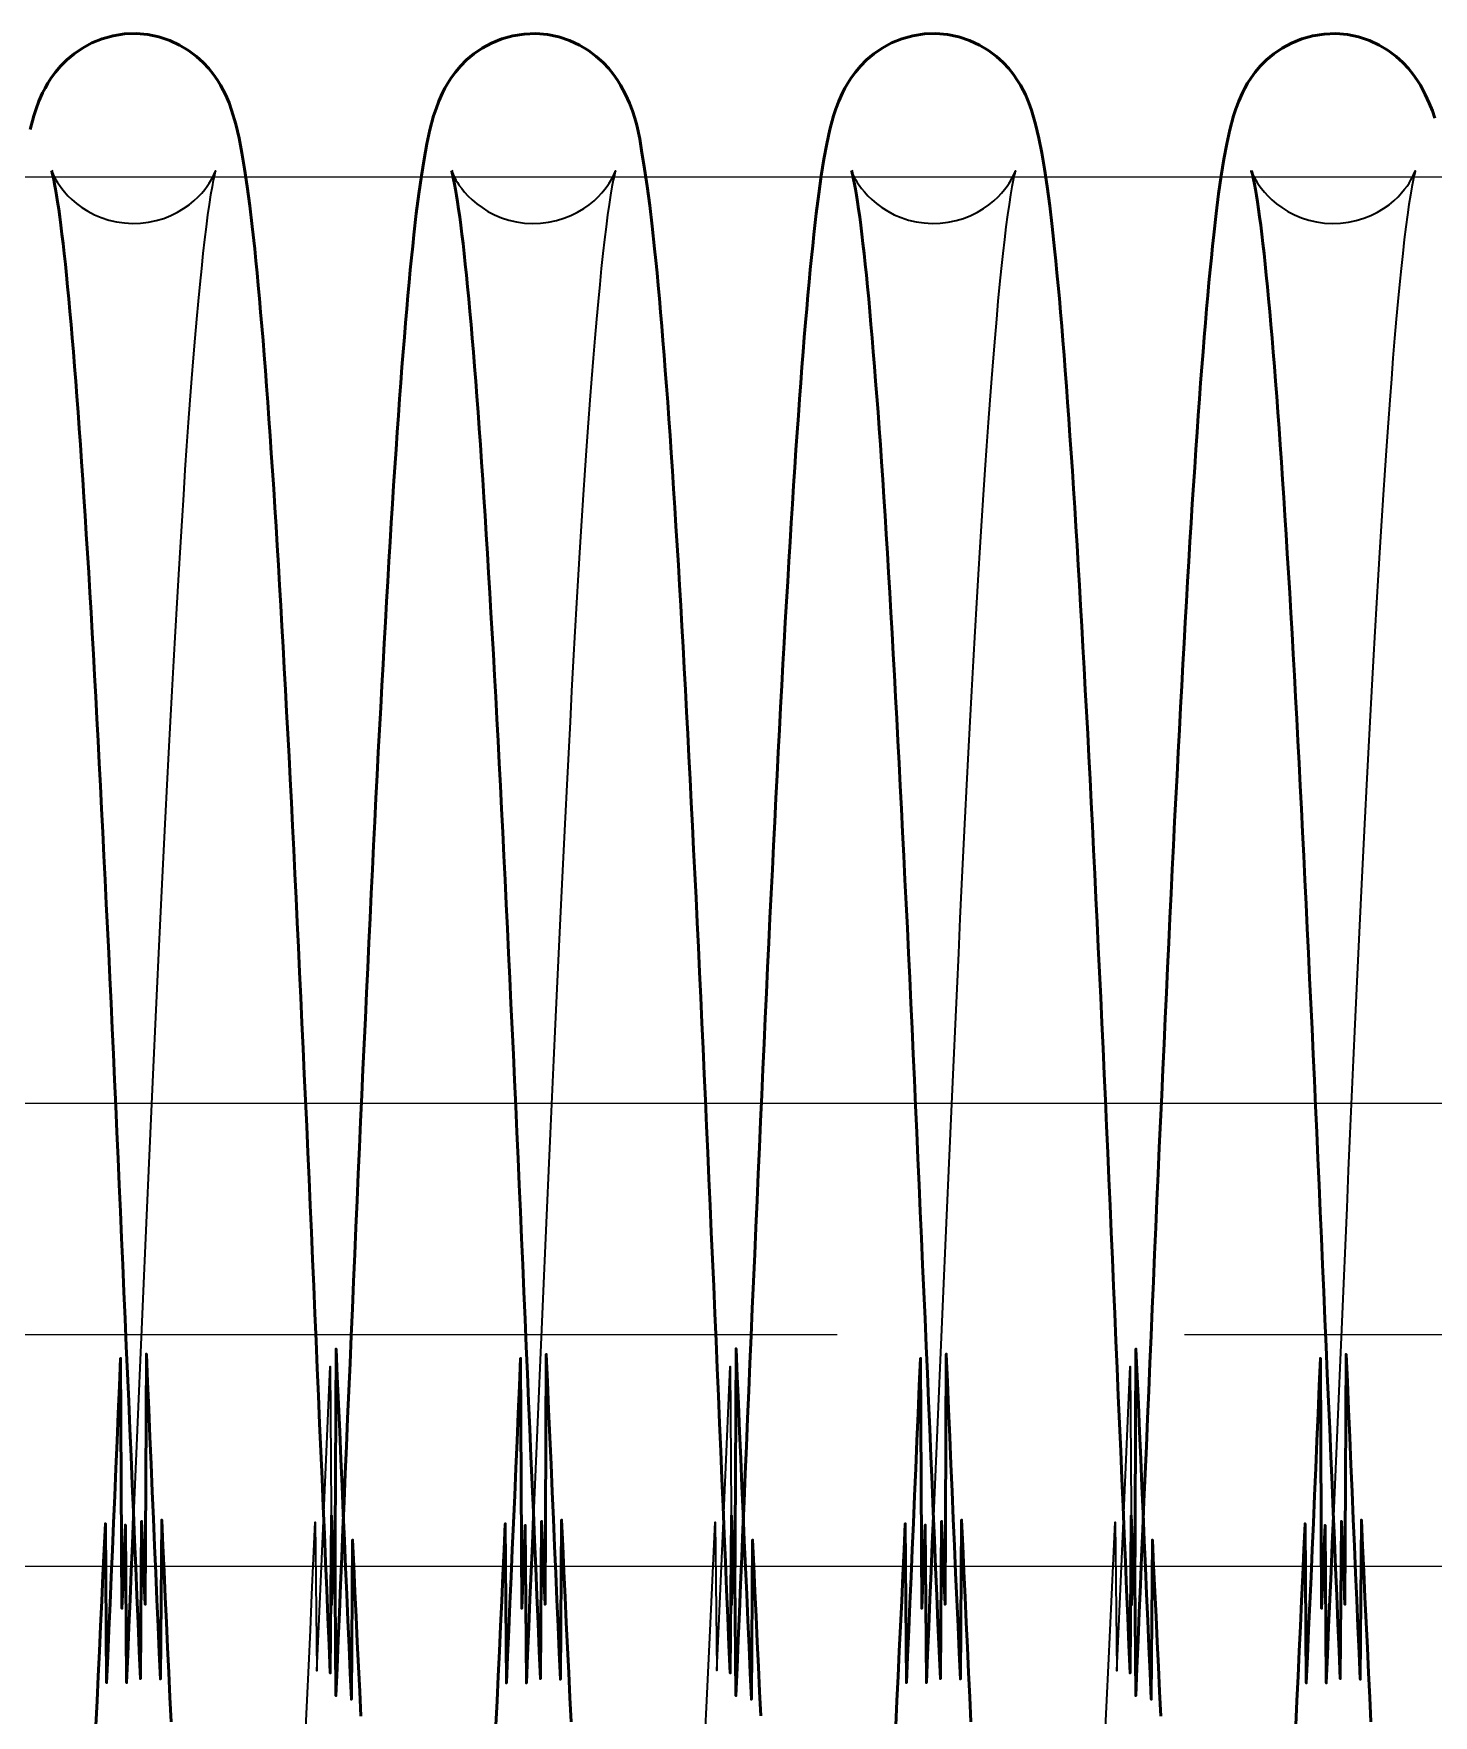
# Model space of a CAD drawing. Header units: millimetres. Extents: x 1448 to 104164, y -19509 to -89.
# Drawn here: x 81277.7 to 81338.2, y -3019.1 to -2946.5 of the extents above; entities that cross this region are included whole.
import ezdxf

# ---------------------------------------------------------------- set-up
doc = ezdxf.new("R2010")
doc.units = ezdxf.units.MM
doc.header["$LTSCALE"] = 60
doc.header["$MEASUREMENT"] = 0
doc.linetypes.add('CENTER', pattern=[2, 1.25, -0.25, 0.25, -0.25])
doc.layers.get('0').update_dxf_attribs({"linetype": 'CONTINUOUS'})
doc.layers.add('cen', color=14, linetype='CONTINUOUS')
doc.layers.add('가려진 것(ISO)', color=7, linetype='CONTINUOUS', lineweight=35)
doc.layers.add('가시적인 것(ISO)', color=7, linetype='CONTINUOUS', lineweight=50)

# ---------------------------------------------------------------- blocks, each defined once
blk = doc.blocks.new('토션스프링1')
at = {"layer": '가려진 것(ISO)', "flags": 128}
for points in [[(21462813.653, -50955408.884), (21462813.659, -50955408.9), (21462813.678, -50955408.952), (21462813.718, -50955409.045), (21462813.789, -50955409.189), (21462813.84, -50955409.282), (21462813.905, -50955409.391), (21462813.987, -50955409.514), (21462814.087, -50955409.652), (21462814.209, -50955409.803), (21462814.357, -50955409.966), (21462814.53, -50955410.136), (21462814.732, -50955410.308), (21462814.962, -50955410.477), (21462815.219, -50955410.638), (21462815.5, -50955410.785), (21462815.8, -50955410.912), (21462816.12, -50955411.016), (21462816.453, -50955411.094), (21462816.796, -50955411.144), (21462817.143, -50955411.164), (21462817.491, -50955411.153), (21462817.836, -50955411.111), (21462818.173, -50955411.041), (21462818.497, -50955410.945), (21462818.803, -50955410.824), (21462819.09, -50955410.682), (21462819.354, -50955410.525), (21462819.592, -50955410.357), (21462819.802, -50955410.186), (21462819.983, -50955410.015), (21462820.138, -50955409.85), (21462820.268, -50955409.693), (21462820.375, -50955409.551), (21462820.461, -50955409.424), (21462820.53, -50955409.312), (21462820.585, -50955409.214), (21462820.661, -50955409.063), (21462820.706, -50955408.962), (21462820.727, -50955408.905), (21462820.734, -50955408.885), (21462820.731, -50955408.895), (21462820.721, -50955408.931), (21462820.705, -50955408.992), (21462820.685, -50955409.075), (21462820.636, -50955409.298), (21462820.582, -50955409.585), (21462820.522, -50955409.934), (21462820.459, -50955410.339), (21462820.393, -50955410.797), (21462820.326, -50955411.304), (21462820.258, -50955411.858), (21462820.19, -50955412.458), (21462820.121, -50955413.103), (21462820.051, -50955413.793), (21462819.981, -50955414.525), (21462819.911, -50955415.3), (21462819.84, -50955416.115), (21462819.769, -50955416.97), (21462819.698, -50955417.864), (21462819.627, -50955418.794), (21462819.556, -50955419.76), (21462819.485, -50955420.765), (21462819.414, -50955421.807), (21462819.343, -50955422.886), (21462819.271, -50955424), (21462819.2, -50955425.148), (21462819.128, -50955426.329), (21462819.057, -50955427.541), (21462818.985, -50955428.783), (21462818.913, -50955430.054), (21462818.842, -50955431.352), (21462818.77, -50955432.676), (21462818.699, -50955434.027), (21462818.628, -50955435.405), (21462818.556, -50955436.812), (21462818.484, -50955438.244), (21462818.413, -50955439.701), (21462818.341, -50955441.181), (21462818.269, -50955442.682), (21462818.197, -50955444.203), (21462818.126, -50955445.743), (21462818.054, -50955447.299), (21462817.982, -50955448.871), (21462817.911, -50955450.456), (21462817.839, -50955452.054), (21462817.768, -50955453.666), (21462817.696, -50955455.294), (21462817.625, -50955456.936), (21462817.553, -50955458.59), (21462817.481, -50955460.254), (21462817.409, -50955461.927), (21462817.337, -50955463.607), (21462817.265, -50955465.293), (21462817.194, -50955466.981)], [(21462830.929, -50955408.884), (21462830.934, -50955408.9), (21462830.954, -50955408.952), (21462830.994, -50955409.046), (21462831.064, -50955409.194), (21462831.115, -50955409.288), (21462831.181, -50955409.397), (21462831.264, -50955409.52), (21462831.366, -50955409.657), (21462831.489, -50955409.808), (21462831.637, -50955409.971), (21462831.812, -50955410.141), (21462832.014, -50955410.313), (21462832.245, -50955410.482), (21462832.502, -50955410.642), (21462832.784, -50955410.789), (21462833.085, -50955410.916), (21462833.404, -50955411.019), (21462833.738, -50955411.096), (21462834.081, -50955411.145), (21462834.429, -50955411.164), (21462834.776, -50955411.152), (21462835.121, -50955411.11), (21462835.457, -50955411.039), (21462835.781, -50955410.942), (21462836.087, -50955410.821), (21462836.373, -50955410.678), (21462836.636, -50955410.52), (21462836.874, -50955410.353), (21462837.083, -50955410.181), (21462837.264, -50955410.01), (21462837.418, -50955409.845), (21462837.547, -50955409.69), (21462837.653, -50955409.547), (21462837.739, -50955409.42), (21462837.808, -50955409.309), (21462837.862, -50955409.212), (21462837.937, -50955409.061), (21462837.981, -50955408.961), (21462838.003, -50955408.905), (21462838.01, -50955408.885), (21462838.007, -50955408.895), (21462837.997, -50955408.932), (21462837.981, -50955408.993), (21462837.961, -50955409.076), (21462837.912, -50955409.3), (21462837.857, -50955409.588), (21462837.797, -50955409.936), (21462837.734, -50955410.341), (21462837.669, -50955410.799), (21462837.602, -50955411.307), (21462837.533, -50955411.862), (21462837.465, -50955412.461), (21462837.396, -50955413.106), (21462837.327, -50955413.796), (21462837.257, -50955414.528), (21462837.186, -50955415.303), (21462837.116, -50955416.119), (21462837.045, -50955416.975), (21462836.974, -50955417.869), (21462836.903, -50955418.8), (21462836.832, -50955419.768), (21462836.761, -50955420.771), (21462836.69, -50955421.812), (21462836.618, -50955422.889), (21462836.547, -50955424.003), (21462836.475, -50955425.15), (21462836.404, -50955426.331), (21462836.332, -50955427.544), (21462836.261, -50955428.786), (21462836.189, -50955430.058), (21462836.117, -50955431.358), (21462836.046, -50955432.685), (21462835.974, -50955434.036), (21462835.903, -50955435.413), (21462835.832, -50955436.816), (21462835.76, -50955438.247), (21462835.688, -50955439.702), (21462835.617, -50955441.182), (21462835.545, -50955442.683), (21462835.473, -50955444.204), (21462835.401, -50955445.745), (21462835.329, -50955447.302), (21462835.258, -50955448.876), (21462835.186, -50955450.463), (21462835.115, -50955452.064), (21462835.043, -50955453.675), (21462834.972, -50955455.3), (21462834.9, -50955456.939), (21462834.828, -50955458.591), (21462834.757, -50955460.254), (21462834.685, -50955461.926), (21462834.613, -50955463.606), (21462834.541, -50955465.292), (21462834.469, -50955466.982)], [(21462848.205, -50955408.884), (21462848.21, -50955408.9), (21462848.23, -50955408.952), (21462848.27, -50955409.045), (21462848.341, -50955409.189), (21462848.392, -50955409.282), (21462848.457, -50955409.391), (21462848.538, -50955409.514), (21462848.638, -50955409.652), (21462848.761, -50955409.803), (21462848.908, -50955409.966), (21462849.082, -50955410.136), (21462849.283, -50955410.308), (21462849.514, -50955410.477), (21462849.771, -50955410.638), (21462850.051, -50955410.785), (21462850.352, -50955410.912), (21462850.671, -50955411.016), (21462851.005, -50955411.094), (21462851.348, -50955411.144), (21462851.695, -50955411.164), (21462852.042, -50955411.153), (21462852.387, -50955411.111), (21462852.724, -50955411.041), (21462853.048, -50955410.945), (21462853.354, -50955410.824), (21462853.641, -50955410.682), (21462853.905, -50955410.525), (21462854.143, -50955410.357), (21462854.353, -50955410.186), (21462854.535, -50955410.015), (21462854.69, -50955409.85), (21462854.82, -50955409.693), (21462854.926, -50955409.551), (21462855.012, -50955409.424), (21462855.082, -50955409.312), (21462855.137, -50955409.214), (21462855.213, -50955409.063), (21462855.257, -50955408.962), (21462855.279, -50955408.905), (21462855.286, -50955408.885), (21462855.283, -50955408.895), (21462855.273, -50955408.931), (21462855.257, -50955408.992), (21462855.237, -50955409.075), (21462855.188, -50955409.298), (21462855.133, -50955409.585), (21462855.074, -50955409.934), (21462855.011, -50955410.339), (21462854.945, -50955410.797), (21462854.878, -50955411.304), (21462854.81, -50955411.858), (21462854.741, -50955412.458), (21462854.672, -50955413.103), (21462854.603, -50955413.793), (21462854.533, -50955414.525), (21462854.462, -50955415.3), (21462854.392, -50955416.115), (21462854.321, -50955416.97), (21462854.25, -50955417.864), (21462854.179, -50955418.794), (21462854.108, -50955419.76), (21462854.037, -50955420.765), (21462853.966, -50955421.807), (21462853.894, -50955422.886), (21462853.823, -50955424), (21462853.751, -50955425.148), (21462853.68, -50955426.329), (21462853.608, -50955427.541), (21462853.536, -50955428.783), (21462853.465, -50955430.054), (21462853.393, -50955431.352), (21462853.322, -50955432.676), (21462853.251, -50955434.027), (21462853.179, -50955435.405), (21462853.108, -50955436.812), (21462853.036, -50955438.244), (21462852.964, -50955439.701), (21462852.892, -50955441.181), (21462852.821, -50955442.682), (21462852.749, -50955444.203), (21462852.677, -50955445.743), (21462852.605, -50955447.299), (21462852.534, -50955448.871), (21462852.462, -50955450.456), (21462852.391, -50955452.054), (21462852.319, -50955453.666), (21462852.248, -50955455.294), (21462852.176, -50955456.936), (21462852.104, -50955458.59), (21462852.032, -50955460.254), (21462851.961, -50955461.927), (21462851.889, -50955463.607), (21462851.817, -50955465.293), (21462851.745, -50955466.981)], [(21462865.481, -50955408.884), (21462865.486, -50955408.9), (21462865.506, -50955408.952), (21462865.545, -50955409.046), (21462865.615, -50955409.194), (21462865.667, -50955409.288), (21462865.733, -50955409.397), (21462865.816, -50955409.52), (21462865.917, -50955409.657), (21462866.04, -50955409.808), (21462866.189, -50955409.971), (21462866.363, -50955410.141), (21462866.565, -50955410.313), (21462866.796, -50955410.482), (21462867.054, -50955410.642), (21462867.335, -50955410.789), (21462867.637, -50955410.916), (21462867.956, -50955411.019), (21462868.29, -50955411.096), (21462868.633, -50955411.145), (21462868.98, -50955411.164), (21462869.328, -50955411.152), (21462869.672, -50955411.11), (21462870.009, -50955411.039), (21462870.333, -50955410.942), (21462870.639, -50955410.821), (21462870.924, -50955410.678), (21462871.187, -50955410.52), (21462871.425, -50955410.353), (21462871.635, -50955410.181), (21462871.815, -50955410.01), (21462871.969, -50955409.845), (21462872.098, -50955409.69), (21462872.205, -50955409.547), (21462872.29, -50955409.42), (21462872.359, -50955409.309), (21462872.414, -50955409.212), (21462872.489, -50955409.061), (21462872.532, -50955408.961), (21462872.554, -50955408.905), (21462872.561, -50955408.885), (21462872.558, -50955408.895), (21462872.549, -50955408.932), (21462872.533, -50955408.993), (21462872.513, -50955409.076), (21462872.463, -50955409.3), (21462872.408, -50955409.588), (21462872.349, -50955409.936), (21462872.286, -50955410.341), (21462872.22, -50955410.799), (21462872.153, -50955411.307), (21462872.085, -50955411.862), (21462872.017, -50955412.461), (21462871.948, -50955413.106), (21462871.878, -50955413.796), (21462871.808, -50955414.528), (21462871.738, -50955415.303), (21462871.667, -50955416.119), (21462871.596, -50955416.975), (21462871.525, -50955417.869), (21462871.454, -50955418.8), (21462871.383, -50955419.768), (21462871.312, -50955420.771), (21462871.241, -50955421.812), (21462871.17, -50955422.889), (21462871.098, -50955424.003), (21462871.027, -50955425.15), (21462870.955, -50955426.331), (21462870.884, -50955427.544), (21462870.812, -50955428.786), (21462870.74, -50955430.058), (21462870.669, -50955431.358), (21462870.597, -50955432.685), (21462870.526, -50955434.036), (21462870.455, -50955435.413), (21462870.383, -50955436.816), (21462870.312, -50955438.247), (21462870.24, -50955439.702), (21462870.168, -50955441.182), (21462870.096, -50955442.683), (21462870.025, -50955444.204), (21462869.953, -50955445.745), (21462869.881, -50955447.302), (21462869.809, -50955448.876), (21462869.738, -50955450.463), (21462869.666, -50955452.064), (21462869.595, -50955453.675), (21462869.523, -50955455.3), (21462869.452, -50955456.939), (21462869.38, -50955458.591), (21462869.308, -50955460.254), (21462869.236, -50955461.926), (21462869.165, -50955463.606), (21462869.093, -50955465.292), (21462869.021, -50955466.982)], [(21462824.613, -50955476.413), (21462824.685, -50955474.934), (21462824.757, -50955473.433), (21462824.829, -50955471.913), (21462824.9, -50955470.373), (21462824.972, -50955468.817), (21462825.044, -50955467.245), (21462825.115, -50955473.659), (21462825.187, -50955472.061), (21462825.258, -50955470.451), (21462825.329, -50955468.826), (21462825.401, -50955467.186), (21462825.473, -50955465.534), (21462825.544, -50955463.871), (21462825.616, -50955462.2), (21462825.688, -50955460.521), (21462825.76, -50955470.836), (21462825.832, -50955469.147)], [(21462841.889, -50955476.418), (21462841.96, -50955474.94), (21462842.032, -50955473.44), (21462842.104, -50955471.919), (21462842.176, -50955470.378), (21462842.248, -50955468.82), (21462842.319, -50955467.246), (21462842.391, -50955473.657), (21462842.463, -50955472.056), (21462842.534, -50955470.443), (21462842.605, -50955468.82), (21462842.677, -50955467.183), (21462842.748, -50955465.534), (21462842.82, -50955463.872), (21462842.892, -50955462.202), (21462842.964, -50955460.523), (21462843.036, -50955470.837), (21462843.107, -50955469.147)], [(21462859.165, -50955476.413), (21462859.236, -50955474.934), (21462859.308, -50955473.433), (21462859.38, -50955471.913), (21462859.452, -50955470.373), (21462859.524, -50955468.817), (21462859.595, -50955467.245), (21462859.667, -50955473.659), (21462859.738, -50955472.061), (21462859.809, -50955470.451), (21462859.881, -50955468.826), (21462859.953, -50955467.186), (21462860.024, -50955465.534), (21462860.096, -50955463.871), (21462860.168, -50955462.2), (21462860.24, -50955460.521), (21462860.311, -50955470.836), (21462860.383, -50955469.147)]]:
    blk.add_lwpolyline(points, dxfattribs=at)
at = {"layer": '가시적인 것(ISO)', "flags": 128}
for points in [[(21462812.722, -50955407.113), (21462812.881, -50955406.518), (21462812.982, -50955406.209), (21462813.106, -50955405.88), (21462813.266, -50955405.518), (21462813.369, -50955405.318), (21462813.492, -50955405.104), (21462813.64, -50955404.872), (21462813.821, -50955404.625), (21462814.041, -50955404.367), (21462814.306, -50955404.101), (21462814.621, -50955403.837), (21462814.981, -50955403.59), (21462815.387, -50955403.371), (21462815.832, -50955403.191), (21462816.307, -50955403.059), (21462816.8, -50955402.983), (21462817.303, -50955402.967), (21462817.805, -50955403.009), (21462818.291, -50955403.11), (21462818.753, -50955403.264), (21462819.183, -50955403.464), (21462819.571, -50955403.696), (21462819.911, -50955403.951), (21462820.203, -50955404.217), (21462820.447, -50955404.48), (21462820.649, -50955404.734), (21462820.815, -50955404.975), (21462820.952, -50955405.199), (21462821.067, -50955405.407), (21462821.164, -50955405.601), (21462821.316, -50955405.955), (21462821.429, -50955406.277), (21462821.607, -50955406.881), (21462821.749, -50955407.482), (21462821.873, -50955408.115), (21462821.991, -50955408.809), (21462822.105, -50955409.57), (21462822.215, -50955410.398), (21462822.322, -50955411.295), (21462822.427, -50955412.262), (21462822.478, -50955412.772), (21462822.529, -50955413.3), (21462822.581, -50955413.846), (21462822.631, -50955414.411), (21462822.682, -50955414.994), (21462822.733, -50955415.595), (21462822.784, -50955416.215), (21462822.835, -50955416.854), (21462822.887, -50955417.512), (21462822.938, -50955418.189), (21462822.989, -50955418.885), (21462823.04, -50955419.599), (21462823.091, -50955420.331), (21462823.143, -50955421.08), (21462823.194, -50955421.846), (21462823.245, -50955422.629), (21462823.296, -50955423.429), (21462823.347, -50955424.244), (21462823.398, -50955425.075), (21462823.45, -50955425.922), (21462823.501, -50955426.783), (21462823.552, -50955427.658), (21462823.602, -50955428.548), (21462823.653, -50955429.452), (21462823.704, -50955430.369), (21462823.755, -50955431.3), (21462823.806, -50955432.245), (21462823.856, -50955433.206), (21462823.907, -50955434.18), (21462823.958, -50955435.168), (21462824.009, -50955436.169), (21462824.06, -50955437.183), (21462824.111, -50955438.209), (21462824.162, -50955439.246), (21462824.213, -50955440.295), (21462824.264, -50955441.354), (21462824.315, -50955442.423), (21462824.366, -50955443.501), (21462824.417, -50955444.588), (21462824.468, -50955445.684), (21462824.519, -50955446.787), (21462824.569, -50955447.898), (21462824.62, -50955449.016), (21462824.671, -50955450.141), (21462824.722, -50955451.276), (21462824.772, -50955452.419), (21462824.823, -50955453.569), (21462824.874, -50955454.727), (21462824.925, -50955455.892), (21462824.976, -50955457.062), (21462825.027, -50955458.238), (21462825.078, -50955459.419), (21462825.129, -50955460.603), (21462825.18, -50955461.792), (21462825.231, -50955462.983), (21462825.282, -50955464.177), (21462825.333, -50955465.372), (21462825.384, -50955466.569), (21462825.434, -50955467.766), (21462825.485, -50955468.964), (21462825.536, -50955470.161), (21462825.586, -50955471.359), (21462825.637, -50955472.559), (21462825.688, -50955473.761), (21462825.739, -50955466.962), (21462825.79, -50955468.164), (21462825.841, -50955469.365), (21462825.892, -50955470.564), (21462825.943, -50955459.762), (21462825.994, -50955460.956), (21462826.045, -50955462.148), (21462826.096, -50955463.336), (21462826.147, -50955464.519), (21462826.198, -50955465.698), (21462826.248, -50955466.871), (21462826.299, -50955468.037), (21462826.35, -50955469.197), (21462826.401, -50955470.349), (21462826.451, -50955471.494), (21462826.502, -50955472.634), (21462826.553, -50955473.768), (21462826.604, -50955474.895), (21462826.655, -50955468.016), (21462826.705, -50955469.129), (21462826.756, -50955470.234), (21462826.807, -50955471.33), (21462826.858, -50955472.417), (21462826.909, -50955473.494), (21462826.96, -50955474.561), (21462827.011, -50955475.618)], [(21462825.832, -50955469.147), (21462825.882, -50955467.947), (21462825.933, -50955474.745), (21462825.984, -50955473.544), (21462826.035, -50955472.344), (21462826.086, -50955471.145), (21462826.136, -50955469.947), (21462826.187, -50955468.75), (21462826.238, -50955467.551), (21462826.289, -50955466.353), (21462826.34, -50955465.156), (21462826.391, -50955463.96), (21462826.441, -50955462.766), (21462826.492, -50955461.575), (21462826.543, -50955460.387), (21462826.594, -50955459.203), (21462826.645, -50955458.023), (21462826.696, -50955456.848), (21462826.747, -50955455.679), (21462826.798, -50955454.516), (21462826.849, -50955453.36), (21462826.9, -50955452.211), (21462826.951, -50955451.07), (21462827.001, -50955449.938), (21462827.052, -50955448.814), (21462827.103, -50955447.697), (21462827.154, -50955446.586), (21462827.205, -50955445.484), (21462827.255, -50955444.389), (21462827.306, -50955443.303), (21462827.357, -50955442.226), (21462827.408, -50955441.159), (21462827.459, -50955440.101), (21462827.51, -50955439.055), (21462827.561, -50955438.019), (21462827.612, -50955436.995), (21462827.663, -50955435.984), (21462827.714, -50955434.985), (21462827.765, -50955433.999), (21462827.816, -50955433.028), (21462827.867, -50955432.07), (21462827.918, -50955431.127), (21462827.968, -50955430.199), (21462828.019, -50955429.285), (21462828.07, -50955428.383), (21462828.121, -50955427.496), (21462828.172, -50955426.622), (21462828.223, -50955425.763), (21462828.274, -50955424.919), (21462828.326, -50955424.09), (21462828.377, -50955423.276), (21462828.428, -50955422.478), (21462828.479, -50955421.697), (21462828.531, -50955420.932), (21462828.582, -50955420.184), (21462828.634, -50955419.453), (21462828.685, -50955418.74), (21462828.736, -50955418.045), (21462828.788, -50955417.368), (21462828.839, -50955416.71), (21462828.891, -50955416.07), (21462828.942, -50955415.451), (21462828.994, -50955414.851), (21462829.045, -50955414.27), (21462829.097, -50955413.71), (21462829.148, -50955413.169), (21462829.199, -50955412.646), (21462829.25, -50955412.143), (21462829.301, -50955411.657), (21462829.406, -50955410.739), (21462829.513, -50955409.889), (21462829.625, -50955409.105), (21462829.741, -50955408.385), (21462829.864, -50955407.725), (21462829.996, -50955407.116), (21462830.156, -50955406.52), (21462830.258, -50955406.21), (21462830.381, -50955405.882), (21462830.541, -50955405.52), (21462830.643, -50955405.321), (21462830.766, -50955405.107), (21462830.914, -50955404.875), (21462831.095, -50955404.629), (21462831.314, -50955404.37), (21462831.579, -50955404.104), (21462831.892, -50955403.84), (21462832.252, -50955403.593), (21462832.657, -50955403.374), (21462833.103, -50955403.193), (21462833.577, -50955403.06), (21462834.07, -50955402.984), (21462834.573, -50955402.967), (21462835.074, -50955403.008), (21462835.56, -50955403.108), (21462836.024, -50955403.262), (21462836.454, -50955403.461), (21462836.842, -50955403.693), (21462837.182, -50955403.948), (21462837.475, -50955404.213), (21462837.72, -50955404.476), (21462837.923, -50955404.73), (21462838.09, -50955404.971), (21462838.227, -50955405.197), (21462838.44, -50955405.602), (21462838.61, -50955405.97), (21462838.746, -50955406.308), (21462838.853, -50955406.624), (21462838.938, -50955406.926), (21462839.059, -50955407.512), (21462839.155, -50955408.121), (21462839.208, -50955408.451), (21462839.265, -50955408.803), (21462839.378, -50955409.56), (21462839.488, -50955410.387), (21462839.595, -50955411.286), (21462839.701, -50955412.256), (21462839.753, -50955412.768), (21462839.804, -50955413.298), (21462839.856, -50955413.846), (21462839.907, -50955414.412), (21462839.958, -50955414.996), (21462840.009, -50955415.598), (21462840.06, -50955416.218), (21462840.111, -50955416.856), (21462840.162, -50955417.513), (21462840.213, -50955418.189), (21462840.265, -50955418.883), (21462840.316, -50955419.596), (21462840.367, -50955420.327), (21462840.418, -50955421.075), (21462840.469, -50955421.841), (21462840.521, -50955422.624), (21462840.572, -50955423.424), (21462840.623, -50955424.24), (21462840.674, -50955425.071), (21462840.725, -50955425.918), (21462840.776, -50955426.781), (21462840.827, -50955427.657), (21462840.878, -50955428.548), (21462840.929, -50955429.453), (21462840.98, -50955430.371), (21462841.031, -50955431.303), (21462841.081, -50955432.247), (21462841.132, -50955433.205), (21462841.183, -50955434.178), (21462841.234, -50955435.165), (21462841.285, -50955436.165), (21462841.336, -50955437.178), (21462841.387, -50955438.204), (21462841.438, -50955439.241), (21462841.489, -50955440.289), (21462841.54, -50955441.348), (21462841.591, -50955442.418), (21462841.642, -50955443.497), (21462841.693, -50955444.585), (21462841.744, -50955445.682), (21462841.794, -50955446.787), (21462841.845, -50955447.9), (21462841.896, -50955449.019), (21462841.947, -50955450.145), (21462841.997, -50955451.278), (21462842.048, -50955452.419), (21462842.099, -50955453.568), (21462842.15, -50955454.724), (21462842.201, -50955455.887), (21462842.252, -50955457.057), (21462842.303, -50955458.232), (21462842.354, -50955459.413), (21462842.405, -50955460.597), (21462842.456, -50955461.786), (21462842.506, -50955462.978), (21462842.557, -50955464.173), (21462842.608, -50955465.37), (21462842.659, -50955466.568), (21462842.71, -50955467.767), (21462842.761, -50955468.966), (21462842.812, -50955470.165), (21462842.862, -50955471.363), (21462842.913, -50955472.561), (21462842.964, -50955473.761), (21462843.015, -50955466.961), (21462843.065, -50955468.161), (21462843.116, -50955469.361), (21462843.167, -50955470.559), (21462843.218, -50955459.756), (21462843.269, -50955460.951), (21462843.32, -50955462.142), (21462843.371, -50955463.331), (21462843.422, -50955464.515), (21462843.473, -50955465.694), (21462843.524, -50955466.868), (21462843.575, -50955468.036), (21462843.626, -50955469.198), (21462843.677, -50955470.352), (21462843.727, -50955471.499), (21462843.778, -50955472.637), (21462843.829, -50955473.77), (21462843.879, -50955474.895), (21462843.93, -50955468.014), (21462843.981, -50955469.126), (21462844.032, -50955470.23), (21462844.083, -50955471.326), (21462844.134, -50955472.413), (21462844.185, -50955473.49), (21462844.236, -50955474.557), (21462844.287, -50955475.613)], [(21462843.107, -50955469.147), (21462843.158, -50955467.946), (21462843.209, -50955474.743), (21462843.26, -50955473.54), (21462843.311, -50955472.338), (21462843.362, -50955471.136), (21462843.413, -50955469.936), (21462843.463, -50955468.738), (21462843.514, -50955467.543), (21462843.565, -50955466.347), (21462843.616, -50955465.152), (21462843.666, -50955463.958), (21462843.717, -50955462.766), (21462843.768, -50955461.575), (21462843.819, -50955460.388), (21462843.87, -50955459.204), (21462843.921, -50955458.024), (21462843.972, -50955456.849), (21462844.023, -50955455.679), (21462844.074, -50955454.515), (21462844.125, -50955453.358), (21462844.176, -50955452.207), (21462844.227, -50955451.064), (21462844.278, -50955449.929), (21462844.328, -50955448.803), (21462844.379, -50955447.687), (21462844.43, -50955446.579), (21462844.48, -50955445.478), (21462844.531, -50955444.386), (21462844.582, -50955443.301), (21462844.633, -50955442.225), (21462844.684, -50955441.159), (21462844.735, -50955440.103), (21462844.786, -50955439.056), (21462844.837, -50955438.021), (21462844.888, -50955436.997), (21462844.939, -50955435.985), (21462844.99, -50955434.985), (21462845.041, -50955433.999), (21462845.092, -50955433.025), (21462845.143, -50955432.066), (21462845.194, -50955431.121), (21462845.245, -50955430.191), (21462845.295, -50955429.276), (21462845.346, -50955428.376), (21462845.397, -50955427.49), (21462845.448, -50955426.619), (21462845.499, -50955425.761), (21462845.55, -50955424.919), (21462845.601, -50955424.091), (21462845.652, -50955423.279), (21462845.704, -50955422.482), (21462845.755, -50955421.701), (21462845.806, -50955420.937), (21462845.858, -50955420.189), (21462845.909, -50955419.459), (21462845.961, -50955418.745), (21462846.012, -50955418.049), (21462846.064, -50955417.371), (21462846.115, -50955416.712), (21462846.167, -50955416.071), (21462846.219, -50955415.448), (21462846.27, -50955414.845), (21462846.322, -50955414.262), (21462846.374, -50955413.698), (21462846.426, -50955413.155), (21462846.477, -50955412.632), (21462846.528, -50955412.128), (21462846.58, -50955411.643), (21462846.683, -50955410.729), (21462846.789, -50955409.885), (21462846.899, -50955409.105), (21462847.016, -50955408.387), (21462847.14, -50955407.724), (21462847.273, -50955407.113), (21462847.432, -50955406.518), (21462847.534, -50955406.209), (21462847.657, -50955405.88), (21462847.818, -50955405.518), (21462847.92, -50955405.318), (21462848.043, -50955405.104), (21462848.192, -50955404.872), (21462848.373, -50955404.625), (21462848.593, -50955404.367), (21462848.858, -50955404.101), (21462849.172, -50955403.837), (21462849.533, -50955403.59), (21462849.938, -50955403.371), (21462850.384, -50955403.191), (21462850.859, -50955403.059), (21462851.352, -50955402.983), (21462851.855, -50955402.967), (21462852.356, -50955403.009), (21462852.842, -50955403.11), (21462853.305, -50955403.264), (21462853.735, -50955403.464), (21462854.123, -50955403.696), (21462854.462, -50955403.951), (21462854.754, -50955404.217), (21462854.998, -50955404.48), (21462855.201, -50955404.734), (21462855.367, -50955404.975), (21462855.503, -50955405.199), (21462855.618, -50955405.407), (21462855.716, -50955405.601), (21462855.867, -50955405.955), (21462855.98, -50955406.277), (21462856.159, -50955406.881), (21462856.301, -50955407.482), (21462856.425, -50955408.115), (21462856.543, -50955408.809), (21462856.657, -50955409.57), (21462856.767, -50955410.398), (21462856.873, -50955411.295), (21462856.978, -50955412.262), (21462857.03, -50955412.772), (21462857.081, -50955413.3), (21462857.132, -50955413.846), (21462857.183, -50955414.411), (21462857.234, -50955414.994), (21462857.285, -50955415.595), (21462857.336, -50955416.215), (21462857.387, -50955416.854), (21462857.438, -50955417.512), (21462857.489, -50955418.189), (21462857.54, -50955418.885), (21462857.592, -50955419.599), (21462857.643, -50955420.331), (21462857.694, -50955421.08), (21462857.745, -50955421.846), (21462857.797, -50955422.629), (21462857.848, -50955423.429), (21462857.899, -50955424.244), (21462857.95, -50955425.075), (21462858.001, -50955425.922), (21462858.052, -50955426.783), (21462858.103, -50955427.658), (21462858.154, -50955428.548), (21462858.205, -50955429.452), (21462858.256, -50955430.369), (21462858.306, -50955431.3), (21462858.357, -50955432.245), (21462858.408, -50955433.206), (21462858.459, -50955434.18), (21462858.51, -50955435.168), (21462858.561, -50955436.169), (21462858.612, -50955437.183), (21462858.663, -50955438.209), (21462858.714, -50955439.246), (21462858.765, -50955440.295), (21462858.816, -50955441.354), (21462858.867, -50955442.423), (21462858.918, -50955443.501), (21462858.969, -50955444.588), (21462859.019, -50955445.684), (21462859.07, -50955446.787), (21462859.121, -50955447.898), (21462859.172, -50955449.016), (21462859.222, -50955450.141), (21462859.273, -50955451.276), (21462859.324, -50955452.419), (21462859.375, -50955453.569), (21462859.426, -50955454.727), (21462859.477, -50955455.892), (21462859.528, -50955457.062), (21462859.579, -50955458.238), (21462859.63, -50955459.419), (21462859.681, -50955460.603), (21462859.731, -50955461.792), (21462859.782, -50955462.983), (21462859.833, -50955464.177), (21462859.884, -50955465.372), (21462859.935, -50955466.569), (21462859.986, -50955467.766), (21462860.037, -50955468.964), (21462860.087, -50955470.161), (21462860.138, -50955471.359), (21462860.189, -50955472.559), (21462860.24, -50955473.761), (21462860.29, -50955466.962), (21462860.341, -50955468.164), (21462860.392, -50955469.365), (21462860.443, -50955470.564), (21462860.494, -50955459.762), (21462860.545, -50955460.956), (21462860.596, -50955462.148), (21462860.647, -50955463.336), (21462860.698, -50955464.519), (21462860.749, -50955465.698), (21462860.8, -50955466.871), (21462860.851, -50955468.037), (21462860.901, -50955469.197), (21462860.952, -50955470.349), (21462861.003, -50955471.494), (21462861.054, -50955472.634), (21462861.104, -50955473.768), (21462861.155, -50955474.895), (21462861.206, -50955468.016), (21462861.257, -50955469.129), (21462861.308, -50955470.234), (21462861.359, -50955471.33), (21462861.41, -50955472.417), (21462861.461, -50955473.494), (21462861.512, -50955474.561), (21462861.563, -50955475.618)], [(21462860.383, -50955469.147), (21462860.434, -50955467.947), (21462860.485, -50955474.745), (21462860.536, -50955473.544), (21462860.587, -50955472.344), (21462860.637, -50955471.145), (21462860.688, -50955469.947), (21462860.739, -50955468.75), (21462860.789, -50955467.551), (21462860.84, -50955466.353), (21462860.891, -50955465.156), (21462860.942, -50955463.96), (21462860.993, -50955462.766), (21462861.044, -50955461.575), (21462861.095, -50955460.387), (21462861.146, -50955459.203), (21462861.197, -50955458.023), (21462861.248, -50955456.848), (21462861.299, -50955455.679), (21462861.35, -50955454.516), (21462861.401, -50955453.36), (21462861.451, -50955452.211), (21462861.502, -50955451.07), (21462861.553, -50955449.938), (21462861.604, -50955448.814), (21462861.654, -50955447.697), (21462861.705, -50955446.586), (21462861.756, -50955445.484), (21462861.807, -50955444.389), (21462861.858, -50955443.303), (21462861.909, -50955442.226), (21462861.96, -50955441.159), (21462862.011, -50955440.101), (21462862.062, -50955439.055), (21462862.113, -50955438.019), (21462862.164, -50955436.995), (21462862.215, -50955435.984), (21462862.266, -50955434.985), (21462862.317, -50955433.999), (21462862.368, -50955433.028), (21462862.418, -50955432.07), (21462862.469, -50955431.127), (21462862.52, -50955430.199), (21462862.571, -50955429.285), (21462862.622, -50955428.383), (21462862.673, -50955427.496), (21462862.724, -50955426.622), (21462862.775, -50955425.763), (21462862.826, -50955424.919), (21462862.877, -50955424.09), (21462862.928, -50955423.276), (21462862.98, -50955422.478), (21462863.031, -50955421.697), (21462863.082, -50955420.932), (21462863.134, -50955420.184), (21462863.185, -50955419.453), (21462863.237, -50955418.74), (21462863.288, -50955418.045), (21462863.339, -50955417.368), (21462863.391, -50955416.71), (21462863.442, -50955416.07), (21462863.494, -50955415.451), (21462863.545, -50955414.851), (21462863.597, -50955414.27), (21462863.648, -50955413.71), (21462863.699, -50955413.169), (21462863.75, -50955412.646), (21462863.801, -50955412.143), (21462863.853, -50955411.657), (21462863.957, -50955410.739), (21462864.065, -50955409.889), (21462864.176, -50955409.105), (21462864.293, -50955408.385), (21462864.416, -50955407.725), (21462864.547, -50955407.116), (21462864.708, -50955406.52), (21462864.809, -50955406.21), (21462864.932, -50955405.882), (21462865.092, -50955405.52), (21462865.195, -50955405.321), (21462865.317, -50955405.107), (21462865.465, -50955404.875), (21462865.646, -50955404.629), (21462865.865, -50955404.37), (21462866.13, -50955404.104), (21462866.444, -50955403.84), (21462866.803, -50955403.593), (21462867.209, -50955403.374), (21462867.654, -50955403.193), (21462868.128, -50955403.06), (21462868.621, -50955402.984), (21462869.125, -50955402.967), (21462869.626, -50955403.008), (21462870.112, -50955403.108), (21462870.575, -50955403.262), (21462871.006, -50955403.461), (21462871.394, -50955403.693), (21462871.734, -50955403.948), (21462872.026, -50955404.213), (21462872.271, -50955404.476), (21462872.474, -50955404.73), (21462872.641, -50955404.971), (21462872.779, -50955405.197), (21462872.991, -50955405.602), (21462873.162, -50955405.97), (21462873.298, -50955406.308), (21462873.405, -50955406.624)], [(21462817.194, -50955466.981), (21462817.143, -50955468.181), (21462817.092, -50955469.381), (21462817.041, -50955470.581), (21462816.991, -50955471.78), (21462816.94, -50955472.977), (21462816.889, -50955474.175), (21462816.838, -50955467.374), (21462816.788, -50955468.573), (21462816.737, -50955469.772), (21462816.686, -50955470.97), (21462816.635, -50955460.166), (21462816.584, -50955461.36), (21462816.533, -50955462.551), (21462816.482, -50955463.739), (21462816.431, -50955464.923), (21462816.38, -50955466.102), (21462816.329, -50955467.276), (21462816.278, -50955468.445), (21462816.227, -50955469.607), (21462816.177, -50955470.761), (21462816.126, -50955471.909), (21462816.075, -50955473.048), (21462816.024, -50955474.179), (21462815.974, -50955467.304), (21462815.923, -50955468.422), (21462815.872, -50955469.533), (21462815.821, -50955470.636), (21462815.77, -50955471.732), (21462815.719, -50955472.818), (21462815.668, -50955473.895), (21462815.617, -50955474.963), (21462815.566, -50955476.02)], [(21462834.469, -50955466.982), (21462834.419, -50955468.182), (21462834.368, -50955469.384), (21462834.317, -50955470.585), (21462834.266, -50955471.786), (21462834.215, -50955472.986), (21462834.165, -50955474.184), (21462834.114, -50955467.38), (21462834.063, -50955468.578), (21462834.012, -50955469.775), (21462833.961, -50955470.971), (21462833.911, -50955460.166), (21462833.86, -50955461.359), (21462833.809, -50955462.55), (21462833.758, -50955463.738), (21462833.707, -50955464.921), (21462833.656, -50955466.101), (21462833.605, -50955467.276), (21462833.554, -50955468.445), (21462833.503, -50955469.608), (21462833.452, -50955470.765), (21462833.401, -50955471.914), (21462833.35, -50955473.055), (21462833.3, -50955474.188), (21462833.249, -50955467.312), (21462833.198, -50955468.428), (21462833.148, -50955469.537), (21462833.097, -50955470.639), (21462833.046, -50955471.733), (21462832.995, -50955472.819), (21462832.944, -50955473.895), (21462832.893, -50955474.962), (21462832.842, -50955476.019)], [(21462818.813, -50955475.862), (21462818.762, -50955474.804), (21462818.712, -50955473.737), (21462818.661, -50955472.66), (21462818.61, -50955471.574), (21462818.559, -50955470.48), (21462818.508, -50955469.379), (21462818.458, -50955468.27), (21462818.407, -50955467.152), (21462818.356, -50955474.025), (21462818.305, -50955472.889), (21462818.254, -50955471.745), (21462818.204, -50955470.594), (21462818.153, -50955469.435), (21462818.102, -50955468.27), (21462818.051, -50955467.1), (21462818, -50955465.924), (21462817.949, -50955464.744), (21462817.898, -50955463.56), (21462817.847, -50955462.372), (21462817.796, -50955461.182), (21462817.745, -50955459.989), (21462817.694, -50955470.795), (21462817.643, -50955469.6), (21462817.593, -50955468.405), (21462817.542, -50955467.209), (21462817.491, -50955474.011), (21462817.441, -50955472.811), (21462817.39, -50955471.61), (21462817.339, -50955470.407), (21462817.288, -50955469.205), (21462817.237, -50955468.002), (21462817.186, -50955466.801), (21462817.135, -50955465.601), (21462817.084, -50955464.404), (21462817.033, -50955463.209), (21462816.982, -50955462.018), (21462816.931, -50955460.83), (21462816.88, -50955459.648), (21462816.829, -50955458.47), (21462816.779, -50955457.299), (21462816.728, -50955456.133), (21462816.677, -50955454.975), (21462816.627, -50955453.824), (21462816.576, -50955452.677), (21462816.525, -50955451.536), (21462816.474, -50955450.401), (21462816.423, -50955449.272), (21462816.372, -50955448.151), (21462816.321, -50955447.037), (21462816.271, -50955445.931), (21462816.22, -50955444.834), (21462816.169, -50955443.747), (21462816.118, -50955442.669), (21462816.067, -50955441.602), (21462816.016, -50955440.546), (21462815.965, -50955439.502), (21462815.914, -50955438.469), (21462815.863, -50955437.45), (21462815.813, -50955436.444), (21462815.762, -50955435.451), (21462815.711, -50955434.471), (21462815.661, -50955433.503), (21462815.61, -50955432.547), (21462815.559, -50955431.605), (21462815.508, -50955430.675), (21462815.457, -50955429.759), (21462815.407, -50955428.858), (21462815.356, -50955427.971), (21462815.305, -50955427.099), (21462815.254, -50955426.243), (21462815.203, -50955425.403), (21462815.152, -50955424.58), (21462815.102, -50955423.774), (21462815.051, -50955422.985), (21462815, -50955422.214), (21462814.95, -50955421.462), (21462814.9, -50955420.729), (21462814.849, -50955420.014), (21462814.799, -50955419.317), (21462814.748, -50955418.638), (21462814.698, -50955417.977), (21462814.647, -50955417.335), (21462814.596, -50955416.711), (21462814.546, -50955416.107), (21462814.496, -50955415.523), (21462814.445, -50955414.96), (21462814.395, -50955414.417), (21462814.345, -50955413.895), (21462814.296, -50955413.396), (21462814.247, -50955412.918), (21462814.198, -50955412.463), (21462814.149, -50955412.032), (21462814.101, -50955411.624), (21462814.053, -50955411.24), (21462814.006, -50955410.88), (21462813.959, -50955410.544), (21462813.912, -50955410.232), (21462813.867, -50955409.947), (21462813.823, -50955409.69), (21462813.782, -50955409.464), (21462813.744, -50955409.271), (21462813.711, -50955409.113), (21462813.683, -50955408.992), (21462813.662, -50955408.913), (21462813.653, -50955408.884)], [(21462851.745, -50955466.981), (21462851.694, -50955468.181), (21462851.643, -50955469.381), (21462851.593, -50955470.581), (21462851.542, -50955471.78), (21462851.491, -50955472.977), (21462851.441, -50955474.175), (21462851.39, -50955467.374), (21462851.339, -50955468.573), (21462851.288, -50955469.772), (21462851.237, -50955470.97), (21462851.186, -50955460.166), (21462851.135, -50955461.36), (21462851.084, -50955462.551), (21462851.033, -50955463.739), (21462850.983, -50955464.923), (21462850.932, -50955466.102), (21462850.881, -50955467.276), (21462850.83, -50955468.445), (21462850.779, -50955469.607), (21462850.728, -50955470.761), (21462850.677, -50955471.909), (21462850.627, -50955473.048), (21462850.576, -50955474.179), (21462850.525, -50955467.304), (21462850.474, -50955468.422), (21462850.424, -50955469.533), (21462850.373, -50955470.636), (21462850.322, -50955471.732), (21462850.271, -50955472.818), (21462850.22, -50955473.895), (21462850.169, -50955474.963), (21462850.118, -50955476.02)], [(21462836.09, -50955475.872), (21462836.039, -50955474.813), (21462835.988, -50955473.745), (21462835.937, -50955472.667), (21462835.886, -50955471.579), (21462835.835, -50955470.484), (21462835.784, -50955469.38), (21462835.733, -50955468.269), (21462835.683, -50955467.151), (21462835.632, -50955474.027), (21462835.581, -50955472.893), (21462835.53, -50955471.752), (21462835.48, -50955470.602), (21462835.429, -50955469.445), (21462835.378, -50955468.281), (21462835.327, -50955467.111), (21462835.276, -50955465.936), (21462835.225, -50955464.756), (21462835.174, -50955463.571), (21462835.123, -50955462.383), (21462835.072, -50955461.191), (21462835.021, -50955459.997), (21462834.97, -50955470.801), (21462834.919, -50955469.604), (21462834.869, -50955468.406), (21462834.818, -50955467.208), (21462834.767, -50955474.011), (21462834.716, -50955472.814), (21462834.666, -50955471.615), (21462834.615, -50955470.414), (21462834.564, -50955469.213), (21462834.513, -50955468.013), (21462834.462, -50955466.812), (21462834.411, -50955465.613), (21462834.36, -50955464.416), (21462834.309, -50955463.221), (21462834.258, -50955462.029), (21462834.207, -50955460.841), (21462834.156, -50955459.657), (21462834.106, -50955458.479), (21462834.055, -50955457.305), (21462834.004, -50955456.138), (21462833.953, -50955454.977), (21462833.902, -50955453.824), (21462833.852, -50955452.678), (21462833.801, -50955451.539), (21462833.75, -50955450.406), (21462833.699, -50955449.279), (21462833.649, -50955448.159), (21462833.598, -50955447.047), (21462833.547, -50955445.942), (21462833.496, -50955444.846), (21462833.445, -50955443.758), (21462833.394, -50955442.681), (21462833.343, -50955441.613), (21462833.292, -50955440.556), (21462833.241, -50955439.511), (21462833.19, -50955438.477), (21462833.139, -50955437.455), (21462833.089, -50955436.447), (21462833.038, -50955435.452), (21462832.987, -50955434.471), (21462832.937, -50955433.504), (21462832.886, -50955432.55), (21462832.835, -50955431.609), (21462832.784, -50955430.681), (21462832.734, -50955429.766), (21462832.683, -50955428.866), (21462832.632, -50955427.98), (21462832.581, -50955427.108), (21462832.53, -50955426.253), (21462832.479, -50955425.413), (21462832.429, -50955424.589), (21462832.378, -50955423.782), (21462832.327, -50955422.992), (21462832.276, -50955422.22), (21462832.226, -50955421.466), (21462832.175, -50955420.731), (21462832.125, -50955420.015), (21462832.075, -50955419.318), (21462832.024, -50955418.64), (21462831.974, -50955417.98), (21462831.923, -50955417.339), (21462831.873, -50955416.716), (21462831.822, -50955416.112), (21462831.772, -50955415.528), (21462831.721, -50955414.964), (21462831.671, -50955414.421), (21462831.621, -50955413.899), (21462831.571, -50955413.399), (21462831.522, -50955412.92), (21462831.473, -50955412.465), (21462831.424, -50955412.033), (21462831.376, -50955411.624), (21462831.328, -50955411.239), (21462831.281, -50955410.879), (21462831.235, -50955410.544), (21462831.189, -50955410.235), (21462831.144, -50955409.95), (21462831.099, -50955409.692), (21462831.057, -50955409.464), (21462831.018, -50955409.269), (21462830.985, -50955409.11), (21462830.957, -50955408.991), (21462830.937, -50955408.913), (21462830.929, -50955408.884)], [(21462869.021, -50955466.982), (21462868.97, -50955468.182), (21462868.919, -50955469.384), (21462868.868, -50955470.585), (21462868.817, -50955471.786), (21462868.767, -50955472.986), (21462868.716, -50955474.184), (21462868.665, -50955467.38), (21462868.615, -50955468.578), (21462868.564, -50955469.775), (21462868.513, -50955470.971), (21462868.462, -50955460.166), (21462868.411, -50955461.359), (21462868.36, -50955462.55), (21462868.309, -50955463.738), (21462868.258, -50955464.921), (21462868.207, -50955466.101), (21462868.156, -50955467.276), (21462868.105, -50955468.445), (21462868.055, -50955469.608), (21462868.004, -50955470.765), (21462867.953, -50955471.914), (21462867.902, -50955473.055), (21462867.851, -50955474.188), (21462867.801, -50955467.312), (21462867.75, -50955468.428), (21462867.699, -50955469.537), (21462867.648, -50955470.639), (21462867.597, -50955471.733), (21462867.547, -50955472.819), (21462867.496, -50955473.895), (21462867.445, -50955474.962), (21462867.394, -50955476.019)], [(21462853.365, -50955475.862), (21462853.314, -50955474.804), (21462853.263, -50955473.737), (21462853.212, -50955472.66), (21462853.161, -50955471.574), (21462853.11, -50955470.48), (21462853.06, -50955469.379), (21462853.009, -50955468.27), (21462852.958, -50955467.152), (21462852.908, -50955474.025), (21462852.857, -50955472.889), (21462852.806, -50955471.745), (21462852.755, -50955470.594), (21462852.704, -50955469.435), (21462852.653, -50955468.27), (21462852.602, -50955467.1), (21462852.551, -50955465.924), (21462852.5, -50955464.744), (21462852.449, -50955463.56), (21462852.398, -50955462.372), (21462852.347, -50955461.182), (21462852.296, -50955459.989), (21462852.246, -50955470.795), (21462852.195, -50955469.6), (21462852.144, -50955468.405), (21462852.094, -50955467.209), (21462852.043, -50955474.011), (21462851.992, -50955472.811), (21462851.941, -50955471.61), (21462851.89, -50955470.407), (21462851.839, -50955469.205), (21462851.788, -50955468.002), (21462851.738, -50955466.801), (21462851.687, -50955465.601), (21462851.636, -50955464.404), (21462851.585, -50955463.209), (21462851.534, -50955462.018), (21462851.483, -50955460.83), (21462851.432, -50955459.648), (21462851.381, -50955458.47), (21462851.33, -50955457.299), (21462851.279, -50955456.133), (21462851.229, -50955454.975), (21462851.178, -50955453.824), (21462851.127, -50955452.677), (21462851.077, -50955451.536), (21462851.026, -50955450.401), (21462850.975, -50955449.272), (21462850.924, -50955448.151), (21462850.873, -50955447.037), (21462850.822, -50955445.931), (21462850.771, -50955444.834), (21462850.72, -50955443.747), (21462850.669, -50955442.669), (21462850.618, -50955441.602), (21462850.567, -50955440.546), (21462850.516, -50955439.502), (21462850.466, -50955438.469), (21462850.415, -50955437.45), (21462850.364, -50955436.444), (21462850.314, -50955435.451), (21462850.263, -50955434.471), (21462850.212, -50955433.503), (21462850.161, -50955432.547), (21462850.111, -50955431.605), (21462850.06, -50955430.675), (21462850.009, -50955429.759), (21462849.958, -50955428.858), (21462849.907, -50955427.971), (21462849.856, -50955427.099), (21462849.806, -50955426.243), (21462849.755, -50955425.403), (21462849.704, -50955424.58), (21462849.653, -50955423.774), (21462849.603, -50955422.985), (21462849.552, -50955422.214), (21462849.501, -50955421.462), (21462849.451, -50955420.729), (21462849.401, -50955420.014), (21462849.35, -50955419.317), (21462849.3, -50955418.638), (21462849.249, -50955417.977), (21462849.198, -50955417.335), (21462849.148, -50955416.711), (21462849.097, -50955416.107), (21462849.047, -50955415.523), (21462848.997, -50955414.96), (21462848.947, -50955414.417), (21462848.897, -50955413.895), (21462848.847, -50955413.396), (21462848.798, -50955412.918), (21462848.749, -50955412.463), (21462848.701, -50955412.032), (21462848.652, -50955411.624), (21462848.605, -50955411.24), (21462848.558, -50955410.88), (21462848.51, -50955410.544), (21462848.464, -50955410.232), (21462848.418, -50955409.947), (21462848.374, -50955409.69), (21462848.333, -50955409.464), (21462848.296, -50955409.271), (21462848.262, -50955409.113), (21462848.234, -50955408.992), (21462848.213, -50955408.913), (21462848.205, -50955408.884)], [(21462870.641, -50955475.872), (21462870.59, -50955474.813), (21462870.539, -50955473.745), (21462870.488, -50955472.667), (21462870.437, -50955471.579), (21462870.386, -50955470.484), (21462870.336, -50955469.38), (21462870.285, -50955468.269), (21462870.234, -50955467.151), (21462870.183, -50955474.027), (21462870.133, -50955472.893), (21462870.082, -50955471.752), (21462870.031, -50955470.602), (21462869.98, -50955469.445), (21462869.929, -50955468.281), (21462869.878, -50955467.111), (21462869.827, -50955465.936), (21462869.776, -50955464.756), (21462869.725, -50955463.571), (21462869.674, -50955462.383), (21462869.624, -50955461.191), (21462869.573, -50955459.997), (21462869.522, -50955470.801), (21462869.471, -50955469.604), (21462869.42, -50955468.406), (21462869.369, -50955467.208), (21462869.319, -50955474.011), (21462869.268, -50955472.814), (21462869.217, -50955471.615), (21462869.166, -50955470.414), (21462869.116, -50955469.213), (21462869.065, -50955468.013), (21462869.014, -50955466.812), (21462868.963, -50955465.613), (21462868.912, -50955464.416), (21462868.861, -50955463.221), (21462868.81, -50955462.029), (21462868.759, -50955460.841), (21462868.708, -50955459.657), (21462868.657, -50955458.479), (21462868.606, -50955457.305), (21462868.555, -50955456.138), (21462868.505, -50955454.977), (21462868.454, -50955453.824), (21462868.403, -50955452.678), (21462868.352, -50955451.539), (21462868.302, -50955450.406), (21462868.251, -50955449.279), (21462868.2, -50955448.159), (21462868.149, -50955447.047), (21462868.098, -50955445.942), (21462868.047, -50955444.846), (21462867.996, -50955443.758), (21462867.945, -50955442.681), (21462867.894, -50955441.613), (21462867.844, -50955440.556), (21462867.793, -50955439.511), (21462867.742, -50955438.477), (21462867.691, -50955437.455), (21462867.64, -50955436.447), (21462867.589, -50955435.452), (21462867.539, -50955434.471), (21462867.488, -50955433.504), (21462867.437, -50955432.55), (21462867.387, -50955431.609), (21462867.336, -50955430.681), (21462867.285, -50955429.766), (21462867.234, -50955428.866), (21462867.183, -50955427.98), (21462867.133, -50955427.108), (21462867.082, -50955426.253), (21462867.031, -50955425.413), (21462866.98, -50955424.589), (21462866.929, -50955423.782), (21462866.879, -50955422.992), (21462866.828, -50955422.22), (21462866.777, -50955421.466), (21462866.727, -50955420.731), (21462866.676, -50955420.015), (21462866.626, -50955419.318), (21462866.576, -50955418.64), (21462866.525, -50955417.98), (21462866.475, -50955417.339), (21462866.424, -50955416.716), (21462866.374, -50955416.112), (21462866.323, -50955415.528), (21462866.273, -50955414.964), (21462866.222, -50955414.421), (21462866.172, -50955413.899), (21462866.123, -50955413.399), (21462866.073, -50955412.92), (21462866.024, -50955412.465), (21462865.976, -50955412.033), (21462865.927, -50955411.624), (21462865.88, -50955411.239), (21462865.833, -50955410.879), (21462865.787, -50955410.544), (21462865.741, -50955410.235), (21462865.695, -50955409.95), (21462865.651, -50955409.692), (21462865.608, -50955409.464), (21462865.57, -50955409.269), (21462865.536, -50955409.11), (21462865.509, -50955408.991), (21462865.489, -50955408.913), (21462865.481, -50955408.884)]]:
    blk.add_lwpolyline(points, dxfattribs=at)
blk = doc.blocks.new('토션스프링12345')
blk.add_blockref('토션스프링1', (1400.606, -3974.283))

msp = doc.modelspace()

# ---------------------------------------------------------------- linework, layer by layer
at = {"color": 3}
for p, q in [((79782.442, -2952.641), (85582.442, -2952.641)), ((80987.372, -2952.641), (82025.398, -2952.641)), ((79607.442, -2992.641), (85865.368, -2992.641)), ((79607.442, -3012.641), (85865.368, -3012.641))]:
    msp.add_line(p, q, dxfattribs=at)
at = {"layer": 'cen', "linetype": 'CENTER'}
msp.add_line((79557.442, -3002.641), (85915.368, -3002.641), dxfattribs=at)

# ---------------------------------------------------------------- block references
msp.add_blockref('토션스프링12345', (-21382935.757, 50956430.79))

doc.saveas('drawing.dxf')
